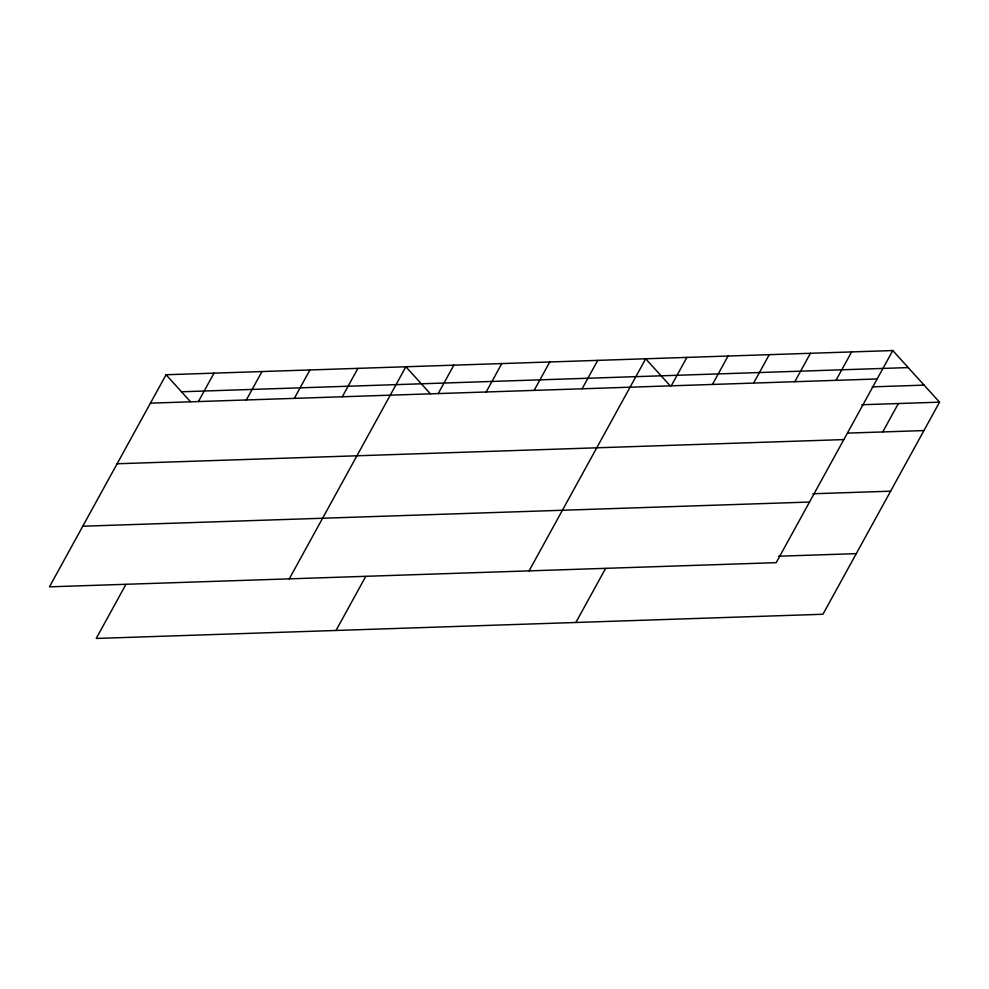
<?xml version="1.0" encoding="UTF-8"?>
<svg xmlns="http://www.w3.org/2000/svg" width="989" height="989" viewBox="0 0 989 989"><rect width="100%" height="100%" fill="white"/><g stroke="black" fill="none" stroke-linecap="round" stroke-linejoin="round"><path stroke-width="1.48" d="M892.783 350.551L166.053 374.744L49.45 586.836L776.192 562.654L892.783 350.551L939.55 402.164L822.947 614.256L96.217 638.449L125.912 584.412M198.393 401.559L214.02 373.15M246.36 399.964L261.974 371.555M294.326 398.369L309.94 369.96M342.293 396.774L357.907 368.353M289.27 578.862L405.873 366.758L430.252 393.659M438.214 393.573L453.84 365.164M336.037 630.463L365.732 576.439M486.18 391.978L501.806 363.569M534.147 390.383L549.773 361.974M582.113 388.788L597.727 360.379M529.09 570.876L645.693 358.784L670.072 385.673M671.259 385.821L686.873 357.412M575.858 622.477L605.565 568.452M712.439 384.449L728.065 356.04M753.618 383.077L769.244 354.668M794.81 381.705L810.424 353.296M835.989 380.332L851.603 351.923M882.744 431.946L898.371 403.524M181.482 391.78L908.223 367.587M150.427 403.153L877.169 378.972M872.261 386.86L924.122 385.129M861.765 404.748L939.55 402.164M847.672 433.108L923.936 430.574M117.11 463.767L843.84 439.586M812.822 493.771L890.607 491.187M82.779 526.222L809.509 502.041M778.491 556.226L856.276 553.642M166.053 374.744L190.42 401.645"/></g></svg>
